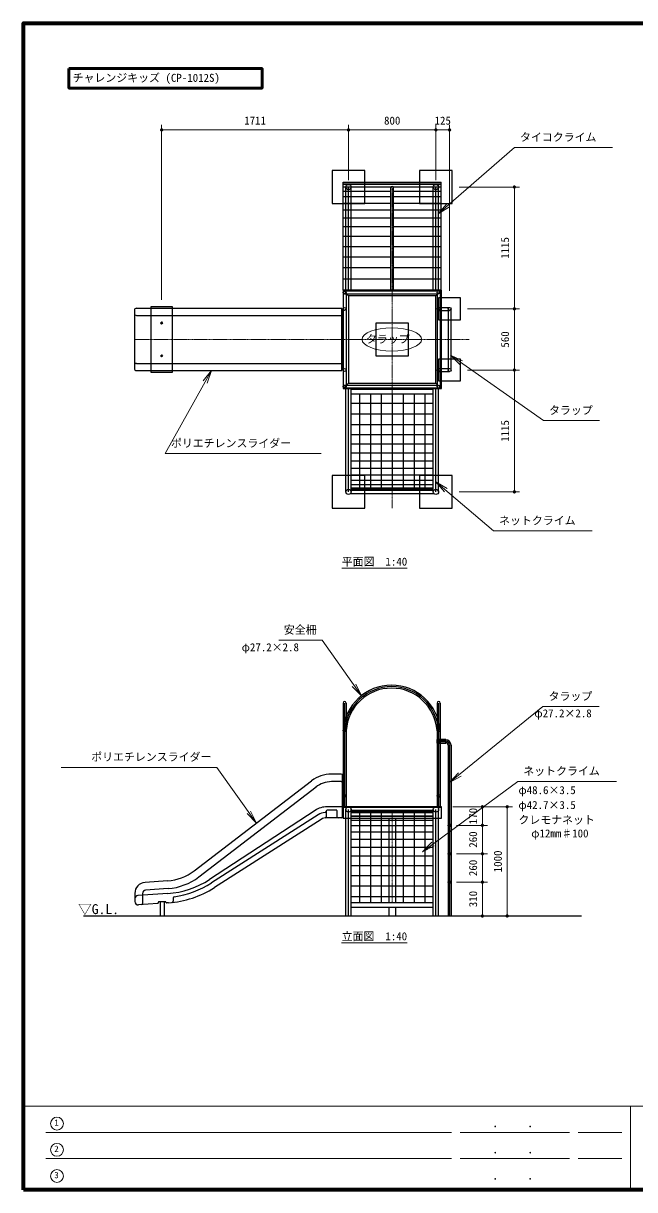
# Model space of a CAD drawing. Units: millimetres at full size, sheet at 1:40, with parts at other scales. Extents: x 600 to 16200, y 600 to 11280.
# Drawn here: x 600 to 6196, y 600 to 11280 of the extents above; entities that cross this region are included whole.
import ezdxf
from ezdxf.enums import TextEntityAlignment as Align

# ---------------------------------------------------------------- set-up
doc = ezdxf.new("R2010")
doc.units = ezdxf.units.MM
doc.header["$LTSCALE"] = 40
doc.linetypes.add('USER1', pattern=[0.3, 0.2, -0.025, 0.05, -0.025])
for name, color, linetype, lineweight in [('D-BMK\u3000構造物基準線(中心線等)', 2, 'USER1', 13), ('D-STR-DIM\u3000寸法線、寸法値', 7, 'Continuous', 13), ('D-STR-HTXT\u3000旗上げ', 7, 'Continuous', 13), ('D-STR-TXT\u3000文字列', 7, 'Continuous', 13), ('D-STR\u3000構造物外形線', 1, 'Continuous', 25), ('D-TTL', 7, 'Continuous', 70), ('D-TTL-FRAM', 7, 'Continuous', 13), ('D-TTL-FRAM\u3000タイトル枠、凡例図枠', 2, 'Continuous', 50), ('D-TTL-TXT', 7, 'Continuous', 13)]:
    doc.layers.add(name, color=color, linetype=linetype, lineweight=lineweight)
doc.styles.add('ＭＳ ゴシック', font='')
doc.styles.get('ＭＳ ゴシック').set_extended_font_data('MS Gothic')

# ---------------------------------------------------------------- blocks, each defined once
blk = doc.blocks.new('filled_dot')
at = {"color": 0, "linetype": 'Continuous', "lineweight": -2, "const_width": 1.25}
blk.add_lwpolyline([(-0.625, 0, 1), (0.625, 0, 1)], format="xyb", close=True, dxfattribs=at)
blk = doc.blocks.new('open_arrow')
at = {"color": 0, "linetype": 'Continuous', "lineweight": -2}
blk.add_lwpolyline([(7.5, 1.25), (0, 0), (7.5, -1.25)], dxfattribs=at)

msp = doc.modelspace()

# ---------------------------------------------------------------- linework, layer by layer
at = {"layer": 'D-BMK\u3000構造物基準線(中心線等)'}
for p, q in [((3976.77, 9774.24), (3976.77, 6840.13)), ((1616.27, 8385.27), (4680.6, 8385.27)), ((3976.77, 4071.11), (3976.77, 3227.35))]:
    msp.add_line(p, q, dxfattribs=at)
at = {"layer": 'D-STR-DIM\u3000寸法線、寸法値'}
for p, q in [((1866.27, 8749.27), (1866.27, 10351.85)), ((3576.77, 10303.85), (1866.27, 10303.85)), ((3576.77, 9844.97), (3576.77, 10351.85)), ((3576.77, 9994.97), (3576.77, 10351.85)), ((3576.77, 10303.85), (4376.77, 10303.85)), ((4376.77, 9844.97), (4376.77, 10351.85)), ((4376.77, 9994.97), (4376.77, 10351.85)), ((4376.77, 10303.85), (4501.77, 10303.85)), ((4501.77, 8829.27), (4501.77, 10351.85)), ((4590.77, 9780.97), (5143.12, 9780.97)), ((5095.12, 9780.97), (5095.12, 8665.27)), ((4665.77, 8665.27), (5143.12, 8665.27)), ((4665.77, 8665.27), (5143.12, 8665.27)), ((5095.12, 8665.27), (5095.12, 8105.27)), ((4665.77, 8105.27), (5143.12, 8105.27)), ((4665.77, 8105.27), (5143.12, 8105.27)), ((5095.12, 8105.27), (5095.12, 6989.57)), ((4590.77, 6989.57), (5143.12, 6989.57)), ((4530.77, 4106.08), (5077.12, 4106.08)), ((4530.77, 4106.08), (4850.41, 4106.08)), ((4802.41, 3936.08), (4802.41, 4106.08)), ((5029.12, 3106.08), (5029.12, 4106.08)), ((4565.77, 3936.08), (4850.41, 3936.08)), ((4565.77, 3936.08), (4850.41, 3936.08)), ((4802.41, 3676.08), (4802.41, 3936.08)), ((4565.77, 3676.08), (4850.41, 3676.08)), ((4565.77, 3676.08), (4850.41, 3676.08)), ((4802.41, 3416.08), (4802.41, 3676.08)), ((4565.77, 3416.08), (4850.41, 3416.08)), ((4565.77, 3416.08), (4850.41, 3416.08)), ((4802.41, 3106.08), (4802.41, 3416.08)), ((4565.77, 3106.08), (5077.12, 3106.08)), ((4579.37, 3106.08), (4850.41, 3106.08))]:
    msp.add_line(p, q, dxfattribs=at)
at = {"layer": 'D-STR-HTXT\u3000旗上げ'}
for points in [[(4398, 9534.7), (5094.82, 10143.47), (5110.82, 10143.47), (5994.58, 10143.47), (5552.7, 10143.47)], [(4509.46, 8242.05), (5360.72, 7642.33), (5376.72, 7642.33), (5874.69, 7642.33), (5625.71, 7642.33)], [(2322.86, 8100.27), (1899.58, 7341.12), (1915.58, 7341.12), (3327.26, 7341.12), (2621.42, 7341.12)], [(4376.77, 7082.06), (4903.9, 6632.88), (4919.9, 6632.88), (5808.22, 6632.88), (5364.06, 6632.88)], [(3696.3, 5120.57), (3335.92, 5632.63), (3319.92, 5632.63), (2939.21, 5632.63), (3129.57, 5632.63)], [(4501.77, 4327.02), (5356.99, 5024.21), (5372.99, 5024.21), (5870.96, 5024.21), (5621.97, 5024.21)], [(2733.19, 3956.55), (2372.81, 4467.09), (2356.81, 4467.09), (945.14, 4467.09), (1650.97, 4467.09)], [(4253.6, 3694.1), (5125.26, 4339.04), (5141.26, 4339.04), (6029.59, 4339.04), (5585.42, 4339.04)]]:
    msp.add_lwpolyline(points, dxfattribs=at)
at = {"layer": 'D-STR-TXT\u3000文字列'}
for p, q in [((3514.76, 6292.37), (4114.76, 6292.37)), ((3513.85, 2861.69), (4113.85, 2861.69))]:
    msp.add_line(p, q, dxfattribs=at)
msp.add_ellipse((3973.18, 8385.27), major_axis=(-272.92, 0), ratio=0.388106, dxfattribs=at)
at = {"layer": 'D-STR\u3000構造物外形線'}
for p, q in [((3529.27, 9826.83), (4424.27, 9826.83)), ((3529.27, 8835.27), (3529.27, 9826.83)), ((4424.27, 8835.27), (4424.27, 9826.83)), ((4424.27, 9808.19), (3529.27, 9808.19)), ((3529.27, 9808.19), (4424.27, 9808.19)), ((3965.97, 9779.49), (3529.27, 9779.49)), ((3964.77, 9740.97), (3529.27, 9740.97)), ((3552.47, 8835.27), (3552.47, 9780.97)), ((3576.77, 8835.27), (3576.77, 9780.97)), ((3601.07, 8835.27), (3601.07, 9780.97)), ((3964.77, 8831.62), (3964.77, 9774.63)), ((4424.27, 9779.49), (3987.57, 9779.49)), ((3988.77, 8831.62), (3988.77, 9774.63)), ((4424.27, 9740.97), (3988.77, 9740.97)), ((4352.47, 8835.27), (4352.47, 9780.97)), ((4376.77, 8835.27), (4376.77, 9780.97)), ((4401.07, 8835.27), (4401.07, 9780.97)), ((3964.77, 9691.44), (3529.27, 9691.44)), ((3964.77, 9631.71), (3529.27, 9631.71)), ((4424.27, 9691.44), (3988.77, 9691.44)), ((4424.27, 9631.71), (3988.77, 9631.71)), ((3964.77, 9568.84), (3529.27, 9568.84)), ((4424.27, 9568.84), (3988.77, 9568.84)), ((3964.77, 9494.98), (3529.27, 9494.98)), ((3964.77, 9416.6), (3529.27, 9416.6)), ((4424.27, 9494.98), (3988.77, 9494.98)), ((4424.27, 9416.6), (3988.77, 9416.6)), ((3964.77, 9327.1), (3529.27, 9327.1)), ((4424.27, 9327.1), (3988.77, 9327.1)), ((3964.77, 9234.85), (3529.27, 9234.85)), ((4424.27, 9234.85), (3988.77, 9234.85)), ((3964.77, 9138.37), (3529.27, 9138.37)), ((4424.27, 9138.37), (3988.77, 9138.37)), ((3964.77, 9041.7), (3529.27, 9041.7)), ((4424.27, 9041.7), (3988.77, 9041.7)), ((3964.77, 8936.65), (3529.27, 8936.65)), ((4424.27, 8936.65), (3988.77, 8936.65)), ((3526.77, 8835.27), (4426.77, 8835.27)), ((3526.77, 8835.27), (3576.77, 8785.27)), ((3540.37, 8830.27), (4401.77, 8830.27)), ((3540.37, 8803.07), (4401.77, 8803.07)), ((3553.97, 8816.67), (3553.97, 8665.27)), ((4376.77, 8785.27), (4426.77, 8835.27)), ((4388.17, 8816.67), (4388.17, 8665.27)), ((4415.37, 8816.67), (4415.37, 8665.27)), ((1636.27, 8670.27), (3511.27, 8670.27)), ((1966.27, 8685.27), (1766.27, 8685.27)), ((1766.27, 8685.27), (1766.27, 8085.27)), ((1966.27, 8085.27), (1966.27, 8685.27)), ((3516.27, 8665.27), (3516.27, 8105.27)), ((3553.97, 8665.27), (3553.97, 8105.27)), ((4388.17, 8665.27), (4388.17, 8105.27)), ((4401.77, 8678.87), (4501.77, 8678.87)), ((4401.77, 8651.67), (4501.77, 8651.67)), ((4415.37, 8665.27), (4415.37, 8105.27)), ((4488.17, 8665.27), (4488.17, 8105.27)), ((4515.37, 8105.27), (4515.37, 8665.27)), ((1616.27, 8650.27), (1616.27, 8120.27)), ((1636.27, 8605.27), (3511.27, 8605.27)), ((1866.27, 8545.49), (1866.27, 8524.67)), ((1856.06, 8535.27), (1876.74, 8535.27)), ((1858.19, 8535.28), (1862.23, 8542.27)), ((1858.19, 8535.27), (1862.23, 8528.27)), ((1862.23, 8542.27), (1866.27, 8542.27)), ((1862.23, 8528.27), (1866.27, 8528.27)), ((1870.31, 8542.27), (1866.27, 8542.27)), ((1870.31, 8528.27), (1866.27, 8528.27)), ((1874.35, 8535.27), (1870.31, 8542.27)), ((1874.36, 8535.27), (1870.31, 8528.27)), ((1856.06, 8235.27), (1876.74, 8235.27)), ((1858.19, 8235.28), (1862.23, 8242.27)), ((1858.19, 8235.27), (1862.23, 8228.27)), ((1862.23, 8242.27), (1866.27, 8242.27)), ((1862.23, 8228.27), (1866.27, 8228.27)), ((1866.27, 8245.49), (1866.27, 8224.67)), ((1870.31, 8242.27), (1866.27, 8242.27)), ((1870.31, 8228.27), (1866.27, 8228.27)), ((1874.35, 8235.27), (1870.31, 8242.27)), ((1874.36, 8235.27), (1870.31, 8228.27)), ((1636.27, 8165.27), (3511.27, 8165.27)), ((4401.77, 8118.87), (4501.77, 8118.87)), ((1636.27, 8100.27), (3511.27, 8100.27)), ((1766.27, 8085.27), (1966.27, 8085.27)), ((3553.97, 8105.27), (3553.97, 7953.87)), ((4388.17, 8105.27), (4388.17, 7953.87)), ((4401.77, 8091.67), (4501.77, 8091.67)), ((4415.37, 8105.27), (4415.37, 7953.87)), ((3576.77, 7985.27), (3526.77, 7935.27)), ((3540.37, 7967.47), (4401.77, 7967.47)), ((4401.77, 7940.27), (3540.37, 7940.27)), ((3552.47, 6989.57), (3552.47, 7935.27)), ((3576.77, 6989.57), (3576.77, 7935.27)), ((3601.07, 6989.57), (3601.07, 7935.27)), ((4352.47, 7928.28), (3601.07, 7928.28)), ((4352.47, 6989.57), (4352.47, 7935.27)), ((4376.77, 7985.27), (4426.77, 7935.27)), ((4376.77, 6989.57), (4376.77, 7935.27)), ((4401.07, 6989.57), (4401.07, 7935.27)), ((4352.47, 7885.61), (3601.07, 7885.61)), ((4352.47, 7798.35), (3601.07, 7798.35)), ((3676.77, 7885.61), (3676.77, 7001.6)), ((3776.77, 7885.61), (3776.77, 7001.6)), ((3876.77, 7885.61), (3876.77, 7001.6)), ((3976.77, 7885.61), (3976.77, 7001.6)), ((4076.77, 7885.61), (4076.77, 7001.6)), ((4176.77, 7885.61), (4176.77, 7001.6)), ((4276.77, 7885.61), (4276.77, 7001.6)), ((4352.47, 7700.31), (3601.07, 7700.31)), ((4352.47, 7604.9), (3601.07, 7604.9)), ((4352.47, 7513.19), (3601.07, 7513.19)), ((4352.47, 7426.21), (3601.07, 7426.21)), ((4352.47, 7344.93), (3601.07, 7344.93)), ((4352.47, 7270.25), (3601.07, 7270.25)), ((4352.47, 7203.03), (3601.07, 7203.03)), ((4352.47, 7144.01), (3601.07, 7144.01)), ((4352.47, 7093.84), (3601.07, 7093.84)), ((4352.47, 7053.1), (3601.07, 7053.1)), ((4360.51, 6971.52), (3593.04, 6971.52)), ((4352.47, 7022.24), (3601.07, 7022.24)), ((4352.47, 7014.22), (3601.07, 7014.22)), ((4352.47, 7001.6), (3601.07, 7001.6)), ((3526.77, 5056.08), (3526.77, 4106.08)), ((3540.37, 5056.08), (3540.37, 4106.08)), ((3553.97, 5056.08), (3553.97, 4106.08)), ((4388.17, 5056.08), (4388.17, 4106.08)), ((4401.77, 5056.08), (4401.77, 4106.08)), ((4415.37, 5056.08), (4415.37, 4106.08)), ((3526.77, 4772.18), (3526.77, 4106.08)), ((3553.97, 4772.18), (3553.97, 4106.08)), ((4388.17, 4772.18), (4388.17, 4106.08)), ((4401.77, 4719.68), (4466.77, 4719.68)), ((4401.77, 4706.08), (4466.77, 4706.08)), ((4415.37, 4772.18), (4415.37, 4106.08)), ((4401.77, 4692.48), (4466.77, 4692.48)), ((4488.17, 4669.05), (4488.17, 3106.08)), ((4501.77, 4669.05), (4501.77, 3106.08)), ((4515.37, 4669.05), (4515.37, 3106.08)), ((3510.77, 4406.08), (3420.77, 4406.08)), ((3520.77, 4396.08), (3520.77, 4016.08)), ((2163.36, 3519.22), (3238.12, 4344.07)), ((2205.97, 3463.69), (3280.74, 4288.54)), ((3510.77, 4336.08), (3420.77, 4336.08)), ((3270.88, 4073.43), (2304.08, 3440.74)), ((3370.77, 4066.08), (3370.77, 4014.7)), ((3520.77, 4106.08), (3380.4, 4106.08)), ((3465.77, 4076.08), (3380.77, 4076.08)), ((3470.77, 4071.08), (3470.77, 4016.08)), ((3526.77, 4106.08), (3526.77, 4076.08)), ((3552.47, 3106.08), (3552.47, 4080.88)), ((3576.77, 3106.08), (3576.77, 4080.88)), ((4365.13, 4102.21), (3587.08, 4102.88)), ((3601.07, 3106.08), (3601.07, 4080.88)), ((4352.47, 4071.11), (3601.07, 4071.11)), ((4352.47, 4059.53), (3601.07, 4059.53)), ((3676.77, 4071.11), (3676.77, 3227.35)), ((3776.77, 4071.11), (3776.77, 3227.35)), ((3876.77, 4071.11), (3876.77, 3227.35)), ((4076.77, 4071.11), (4076.77, 3227.35)), ((4176.77, 4071.11), (4176.77, 3227.35)), ((4276.77, 4071.11), (4276.77, 3227.35)), ((4352.47, 3106.08), (4352.47, 4080.88)), ((4376.77, 3106.08), (4376.77, 4080.88)), ((4401.07, 3106.08), (4401.07, 4080.88)), ((3298.45, 4032.47), (2322.7, 3408.88)), ((3325.37, 3990.34), (2349.63, 3366.75)), ((3510.77, 4006.08), (3378.18, 4006.08)), ((4352.47, 4051.4), (3601.07, 4051.4)), ((4352.47, 4021.45), (3601.07, 4021.45)), ((4352.47, 4017.79), (3601.07, 4017.79)), ((4352.47, 3981.58), (3601.07, 3981.58)), ((3946.52, 4002.88), (3946.52, 3227.35)), ((4007.02, 4002.88), (4007.02, 3227.35)), ((4352.47, 3932.24), (3601.07, 3932.24)), ((4352.47, 3873.99), (3601.07, 3873.99)), ((4352.47, 3807.48), (3601.07, 3807.48)), ((4352.47, 3733.44), (3601.07, 3733.44)), ((4352.47, 3652.72), (3601.07, 3652.72)), ((4352.47, 3566.21), (3601.07, 3566.21)), ((1920.77, 3427.3), (1713.8, 3412.83)), ((4352.47, 3474.89), (3601.07, 3474.89)), ((1620.77, 3313.07), (1620.77, 3238.01)), ((1921.82, 3312.1), (1648.68, 3293)), ((1690.77, 3313.07), (1690.77, 3220.06)), ((1925.66, 3357.47), (1718.68, 3343)), ((4352.47, 3379.77), (3601.07, 3379.77)), ((1831.12, 3220.55), (1652.86, 3208.08)), ((1835.77, 3231.08), (1835.77, 3225.53)), ((1900.77, 3236.08), (1840.77, 3236.08)), ((1853.77, 3236.08), (1853.77, 3106.08)), ((1887.77, 3236.08), (1887.77, 3106.08)), ((1905.77, 3231.13), (1905.77, 3231.08)), ((1927.75, 3227.3), (1911.12, 3226.14)), ((1970.77, 3272.94), (1970.77, 3240.36)), ((4352.47, 3281.93), (3601.07, 3281.93)), ((4352.47, 3227.35), (3601.07, 3227.35)), ((1150.03, 3106.08), (5709.94, 3106.08)), ((4352.47, 3184.73), (3601.07, 3184.73)), ((3946.52, 3184.73), (3946.52, 3106.08)), ((4007.02, 3184.73), (4007.02, 3106.08))]:
    msp.add_line(p, q, dxfattribs=at)
for points in [[(3426.77, 9630.97), (3726.77, 9630.97), (3726.77, 9930.97), (3426.77, 9930.97)], [(4226.77, 9630.97), (4526.77, 9630.97), (4526.77, 9930.97), (4226.77, 9930.97)], [(3526.77, 7935.27), (4426.77, 7935.27), (4426.77, 8835.27), (3526.77, 8835.27)], [(3576.77, 7985.27), (4376.77, 7985.27), (4376.77, 8785.27), (3576.77, 8785.27)], [(4401.77, 8565.27), (4601.77, 8565.27), (4601.77, 8765.27), (4401.77, 8765.27)], [(3516.27, 8665.27), (3526.77, 8665.27), (3526.77, 8105.27), (3516.27, 8105.27)], [(3826.77, 8235.27), (4126.77, 8235.27), (4126.77, 8535.27), (3826.77, 8535.27)], [(4401.77, 8005.27), (4601.77, 8005.27), (4601.77, 8205.27), (4401.77, 8205.27)], [(3426.77, 6839.57), (3726.77, 6839.57), (3726.77, 7139.57), (3426.77, 7139.57)], [(4226.77, 6839.57), (4526.77, 6839.57), (4526.77, 7139.57), (4226.77, 7139.57)], [(4386.14, 4690.08), (4468.14, 4690.08), (4468.14, 4722.08), (4386.14, 4722.08)], [(3520.77, 4406.08), (3526.77, 4406.08), (3526.77, 4006.08), (3520.77, 4006.08)], [(3526.77, 4102.88), (4426.77, 4102.88), (4426.77, 4106.08), (3526.77, 4106.08)], [(3526.77, 4002.88), (4426.77, 4002.88), (4426.77, 4102.88), (3526.77, 4102.88)]]:
    msp.add_lwpolyline(points, close=True, dxfattribs=at)
for centre, radius in [((3576.77, 9780.97), 24.3), ((4376.77, 9780.97), 24.3), ((3540.37, 8816.67), 13.6), ((4401.77, 8816.67), 13.6), ((3540.37, 8665.27), 13.6), ((4401.77, 8665.27), 13.6), ((4501.77, 8665.27), 13.6), ((1866.27, 8535.27), 4.5), ((1866.27, 8535.27), 4), ((1866.27, 8235.27), 4.5), ((1866.27, 8235.27), 4), ((3540.37, 8105.27), 13.6), ((4401.77, 8105.27), 13.6), ((4501.77, 8105.27), 13.6), ((3540.37, 7953.87), 13.6), ((4401.77, 7953.87), 13.6), ((3576.77, 6989.57), 24.3), ((4376.77, 6989.57), 24.3), ((3540.37, 4806.08), 13.6), ((4401.77, 4806.08), 13.6), ((4401.77, 4706.08), 13.6), ((3540.37, 4206.08), 13.6), ((4401.77, 4206.08), 13.6), ((3576.77, 4080.88), 24.3), ((4376.77, 4080.88), 24.3), ((4501.77, 3936.08), 13.6), ((4501.77, 3676.08), 13.6), ((4501.77, 3416.08), 13.6)]:
    msp.add_circle(centre, radius, dxfattribs=at)
for centre, radius, start, end in [((3976.77, 9774.24), 12.01, 1.89257, 178.10743), ((1636.27, 8650.27), 20, 90, 180), ((3511.27, 8665.27), 5, 0, 90), ((1636.27, 8625.27), 20, 180, 270), ((3511.27, 8610.27), 5, 270, 0), ((1636.27, 8145.27), 20, 90, 180), ((1636.27, 8120.27), 20, 180, 270), ((3511.27, 8160.27), 5, 0, 90), ((3511.27, 8105.27), 5, 270, 0), ((3971.07, 4775.38), 444.3, 4.08747, 175.91253), ((3971.07, 4775.38), 430.7, 4.08747, 175.91253), ((3971.07, 4775.38), 417.1, 4.08747, 175.91253), ((3540.37, 5056.08), 13.6, 0, 180), ((4401.77, 5056.08), 13.6, 0, 180), ((4464.37, 4668.76), 37.4, 0.45006, 86.31755), ((4464.37, 4668.76), 51, 0.45006, 86.31755), ((4464.37, 4668.76), 23.8, 0.45006, 86.31755), ((3420.77, 4106.08), 300, 90, 127.50507), ((3510.77, 4396.08), 10, 0, 90), ((3420.77, 4106.08), 230, 90, 128.24068), ((3510.77, 4346.08), 10, 270, 0), ((3380.4, 3906.08), 200, 90, 123.2012), ((3360.77, 4065.01), 10, 276.62183, 0), ((3380.77, 4066.08), 10, 90, 180), ((3465.77, 4071.08), 5, 0, 90), ((3379.22, 3906.08), 150, 96.62183, 122.58226), ((3378.18, 3906.08), 100, 90, 122.03145), ((3360.77, 4014.7), 10, 279.10585, 0), ((3480.77, 4016.08), 10, 180, 270), ((3510.77, 4016.08), 10, 270, 0), ((1889.38, 3876.21), 450, 274, 307.50507), ((1866.01, 4110.15), 800, 274, 303.2012), ((1889.38, 3876.21), 520, 274, 307.50507), ((1720.77, 3313.07), 100, 94, 180), ((1720.77, 3313.07), 30, 94, 180), ((1864.97, 4125.11), 900, 274, 302.58226), ((1864.97, 4125.11), 850, 277.7388, 302.58226), ((1650.77, 3263.07), 30, 94, 180), ((1650.77, 3238.01), 30, 180, 274), ((1680.77, 3220.06), 10, 274, 0), ((1830.77, 3225.53), 5, 274, 0), ((1840.77, 3231.08), 5, 90, 180), ((1900.77, 3231.08), 5, 0, 90), ((1910.77, 3231.13), 5, 180, 274), ((1960.77, 3240.36), 10, 276.45613, 0), ((1980.77, 3272.94), 10, 97.7388, 180)]:
    msp.add_arc(centre, radius, start, end, dxfattribs=at)
at = {"layer": 'D-TTL'}
msp.add_lwpolyline([(600, 600), (600, 11280), (16200, 11280), (16200, 600)], close=True, dxfattribs=at)
at = {"layer": 'D-TTL-FRAM'}
for p, q in [((600, 1364.88), (16200, 1364.88)), ((6158.45, 1364.88), (6158.45, 600)), ((4518.45, 1124.88), (806.8, 1124.88)), ((5598.45, 1124.88), (4598.45, 1124.88)), ((5678.45, 1124.88), (6078.45, 1124.88)), ((4518.45, 884.88), (806.8, 884.88)), ((5598.45, 884.88), (4598.45, 884.88)), ((5678.45, 884.88), (6078.45, 884.88))]:
    msp.add_line(p, q, dxfattribs=at)
at = {"layer": 'D-TTL-FRAM\u3000タイトル枠、凡例図枠'}
msp.add_lwpolyline([(1017.22, 10864.88), (2785.07, 10864.88), (2785.07, 10686.49), (1017.22, 10686.49)], close=True, dxfattribs=at)
at = {"layer": 'D-TTL-TXT'}
for centre in [(907.97, 1205.06), (907.97, 965.06), (907.97, 725.06)]:
    msp.add_circle(centre, 59.22, dxfattribs=at)

# ---------------------------------------------------------------- block references
at = {"layer": 'D-STR-DIM\u3000寸法線、寸法値', "xscale": 12, "yscale": 12}
for p in [(1866.27, 10303.85), (3576.77, 10303.85), (4376.77, 10303.85)]:
    msp.add_blockref('filled_dot', p, dxfattribs=at)
for p, rotation in [((3576.77, 10303.85), 180), ((4376.77, 10303.85), 180), ((4501.77, 10303.85), 180), ((5095.12, 9780.97), 270), ((5095.12, 8665.27), 90), ((5095.12, 8665.27), 270), ((5095.12, 8105.27), 90), ((5095.12, 8105.27), 270), ((5095.12, 6989.57), 90), ((4802.41, 4106.08), 270), ((5029.12, 4106.08), 270), ((4802.41, 3936.08), 270), ((4802.41, 3936.08), 90), ((4802.41, 3676.08), 270), ((4802.41, 3676.08), 90), ((4802.41, 3416.08), 270), ((4802.41, 3416.08), 90), ((4802.41, 3106.08), 90), ((5029.12, 3106.08), 90)]:
    msp.add_blockref('filled_dot', p, dxfattribs=dict(at, rotation=rotation))
at = {"layer": 'D-STR-HTXT\u3000旗上げ', "xscale": 16, "yscale": 16}
for p, rotation in [((4398, 9534.7), 41.1), ((4509.46, 8242.05), 324.8), ((2322.86, 8100.27), 240.9), ((4376.77, 7082.06), 319.6), ((3696.3, 5120.57), 125.1), ((4501.77, 4327.02), 39.2), ((2733.19, 3956.55), 125.2), ((4253.6, 3694.1), 36.5)]:
    msp.add_blockref('open_arrow', p, dxfattribs=dict(at, rotation=rotation))

# ---------------------------------------------------------------- texts
at = {"layer": 'D-STR-DIM\u3000寸法線、寸法値', "style": 'ＭＳ ゴシック'}
for s, p in [('1711', (2721.52, 10389.36)), ('800', (3976.77, 10389.36)), ('125', (4439.27, 10389.36))]:
    msp.add_text(s, height=73.31, dxfattribs=at).set_placement(p, align=Align.MIDDLE_CENTER)
for s, p in [('1115', (5009.61, 9223.12)), ('560', (5009.61, 8385.27)), ('1115', (5009.61, 7547.42)), ('170', (4716.9, 4021.08)), ('260', (4716.9, 3806.08)), ('1000', (4943.61, 3606.08)), ('260', (4716.9, 3546.08)), ('310', (4716.9, 3261.08))]:
    msp.add_text(s, height=73.31, rotation=90, dxfattribs=at).set_placement(p, align=Align.MIDDLE_CENTER)
at = {"layer": 'D-STR-HTXT\u3000旗上げ', "style": 'ＭＳ ゴシック'}
msp.add_text('チャレンジキッズ (CP-1012S)', height=73.31, dxfattribs=at).set_placement((1051.14, 10780.91), align=Align.MIDDLE_LEFT)
for s, p in [('タイコクライム', (5146.34, 10178.98)), ('タラップ', (5412.23, 7677.84)), ('ポリエチレンスライダー', (1951.09, 7376.63)), ('ネットクライム', (4955.41, 6668.39)), ('φ27.2×2.8', (2598.45, 5507.99)), ('タラップ', (5408.5, 5059.72)), ('φ27.2×2.8', (5278.3, 4903.2)), ('ネットクライム', (5176.77, 4374.55)), ('φ48.6×3.5', (5132.08, 4199.79)), ('φ42.7×3.5', (5132.08, 4063.76)), ('クレモナネット', (5132.08, 3927.86)), ('φ12mm♯100', (5249.19, 3803.5))]:
    msp.add_text(s, height=73.31, dxfattribs=at).set_placement(p, align=Align.BOTTOM_LEFT)
for s, p in [('安全柵', (3284.41, 5726.52)), ('ポリエチレンスライダー', (2321.3, 4562.5))]:
    msp.add_text(s, height=73.31, dxfattribs=at).set_placement(p, align=Align.MIDDLE_RIGHT)
at = {"layer": 'D-STR-TXT\u3000文字列', "style": 'ＭＳ ゴシック'}
for s, p in [('タラップ', (3736.37, 8329.48)), ('平面図\u30001:40', (3514.76, 6292.37)), ('立面図\u30001:40', (3513.85, 2861.69))]:
    msp.add_text(s, height=73.31, dxfattribs=at).set_placement(p, align=Align.BOTTOM_LEFT)
msp.add_text('▽G.L.', height=91.64, dxfattribs=at).set_placement((1101.15, 3214.79), align=Align.TOP_LEFT)
at = {"layer": 'D-TTL-FRAM', "style": 'ＭＳ ゴシック'}
for p in [(4889.99, 1145.68), (5209.99, 1145.68), (4889.99, 905.68), (5209.99, 905.68), (4889.99, 665.68), (5209.99, 665.68)]:
    msp.add_text('.', height=87.98, dxfattribs=at).set_placement(p, align=Align.BOTTOM_LEFT)
at = {"layer": 'D-TTL-TXT', "style": 'ＭＳ ゴシック'}
for s, p in [('1', (883.53, 1167.04)), ('2', (883.53, 927.04)), ('3', (883.53, 687.04))]:
    msp.add_text(s, height=58.65, dxfattribs=at).set_placement(p, align=Align.BOTTOM_LEFT)

doc.saveas('drawing.dxf')
